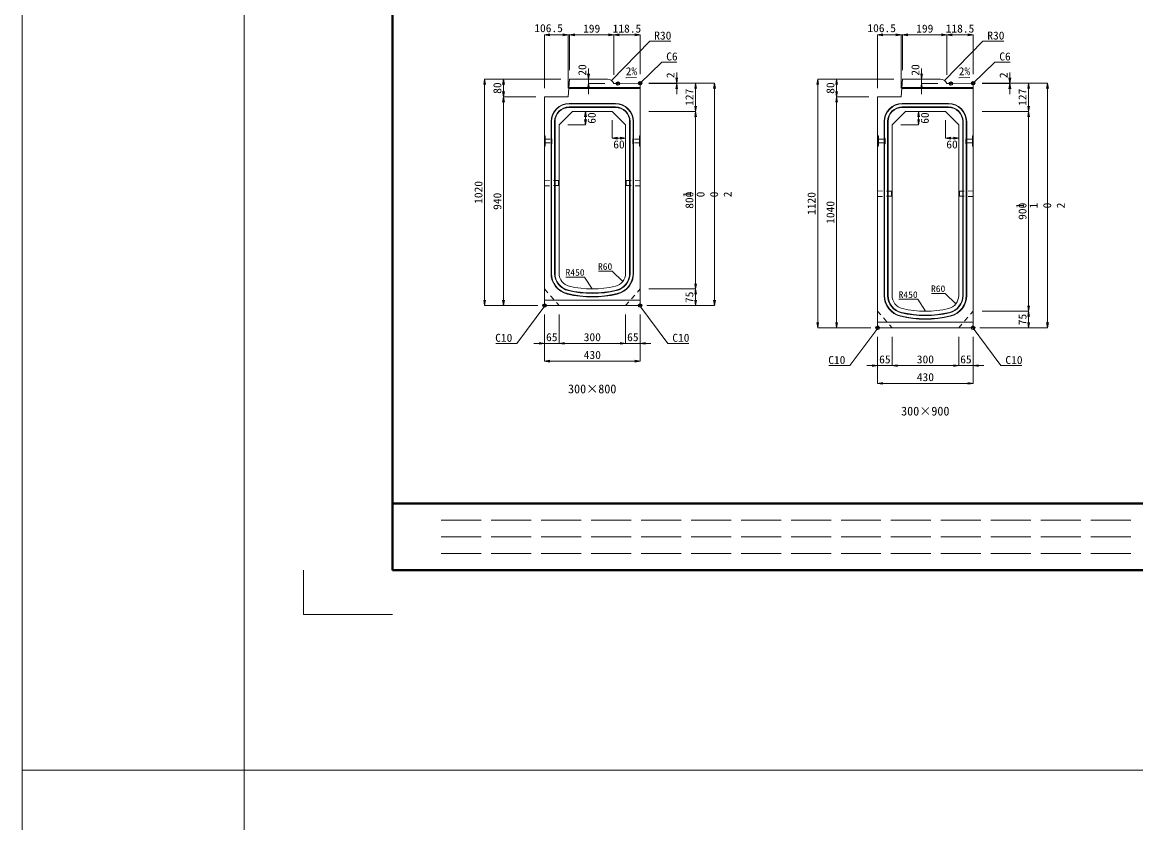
# Model space of a CAD drawing. Units: millimetres at full size; some dimension numbers follow another scale. Extents: x -1267 to 18002, y -8040 to 14480.
# Drawn here: x -1267 to 3747, y -938 to 2668 of the extents above; entities that cross this region are included whole.
import ezdxf
from ezdxf.enums import TextEntityAlignment as Align

# ---------------------------------------------------------------- set-up
doc = ezdxf.new("R2010")
doc.units = ezdxf.units.MM
doc.header["$LTSCALE"] = 30
doc.header["$PDMODE"] = 32
doc.header["$PDSIZE"] = 15
doc.linetypes.add('DASHED', pattern=[7.5, 6, -1.5])
doc.linetypes.add('USER1', pattern=[1.35, 0.75, -0.6])
for name, color, linetype, lineweight in [('0_2', 7, 'Continuous', 13), ('Defpoints_3', 1, 'Continuous', 13), ('インサート', 3, 'USER1', 9), ('吊りマスター', 4, 'USER1', 9), ('図枠', 7, 'Continuous', 5), ('寸法線', 7, 'Continuous', 13), ('引出線', 4, 'Continuous', 13), ('本体', 2, 'Continuous', 13), ('目地', 132, 'Continuous', 5)]:
    doc.layers.add(name, color=color, linetype=linetype, lineweight=lineweight)
doc.layers.add('作業エリア', color=11, linetype='Continuous')
doc.layers.add('文字', color=7, linetype='Continuous')
doc.styles.add('ＭＳ 明朝', font='')
doc.styles.get('ＭＳ 明朝').set_extended_font_data('MS Mincho')

# ---------------------------------------------------------------- blocks, each defined once
blk = doc.blocks.new('open_arrow')
at = {"color": 0, "linetype": 'Continuous', "lineweight": -2}
blk.add_lwpolyline([(7.5, 1.25), (0, 0), (7.5, -1.25)], dxfattribs=at)

msp = doc.modelspace()

# ---------------------------------------------------------------- linework, layer by layer
at = {"layer": '0_2', "color": 5}
for p, q in [((-1267.22, 14480.25), (-1267.22, -8040.25)), ((-267.22, 14480.25), (-267.22, -8040.25)), ((-1267.22, -700.08), (18001.66, -700.08))]:
    msp.add_line(p, q, dxfattribs=at)
at = {"layer": 'Defpoints_3'}
for p, q in [((0, 200), (0, 0)), ((0, 0), (400, 0))]:
    msp.add_line(p, q, dxfattribs=at)
at = {"layer": 'インサート'}
for p, q in [((1088.2, 2142.16), (1115.2, 2142.16)), ((1088.2, 2142.16), (1088.2, 2125.16)), ((1088.2, 2125.16), (1115.2, 2125.16)), ((1118.2, 2146.16), (1115.2, 2146.16)), ((1115.2, 2146.16), (1115.2, 2121.16)), ((1115.2, 2121.16), (1118.2, 2121.16)), ((1118.2, 2121.16), (1118.2, 2146.16)), ((1481.8, 2146.16), (1484.8, 2146.16)), ((1481.8, 2121.16), (1481.8, 2146.16)), ((1484.8, 2121.16), (1481.8, 2121.16)), ((1484.8, 2146.16), (1484.8, 2121.16)), ((1511.8, 2142.16), (1484.8, 2142.16)), ((1511.8, 2125.16), (1484.8, 2125.16)), ((1511.8, 2142.16), (1511.8, 2125.16)), ((2588.2, 2142.16), (2615.2, 2142.16)), ((2588.2, 2142.16), (2588.2, 2125.16)), ((2588.2, 2125.16), (2615.2, 2125.16)), ((2618.2, 2146.16), (2615.2, 2146.16)), ((2615.2, 2146.16), (2615.2, 2121.16)), ((2615.2, 2121.16), (2618.2, 2121.16)), ((2618.2, 2121.16), (2618.2, 2146.16)), ((2981.8, 2146.16), (2984.8, 2146.16)), ((2981.8, 2121.16), (2981.8, 2146.16)), ((2984.8, 2121.16), (2981.8, 2121.16)), ((2984.8, 2146.16), (2984.8, 2121.16)), ((3011.8, 2142.16), (2984.8, 2142.16)), ((3011.8, 2125.16), (2984.8, 2125.16)), ((3011.8, 2142.16), (3011.8, 2125.16))]:
    msp.add_line(p, q, dxfattribs=at)
at = {"layer": '作業エリア'}
for p in [(1415, 2391.66), (1415, 2391.66), (1515, 2393.66), (1515, 2393.66), (2915, 2391.66), (2915, 2391.66), (3015, 2393.66), (3015, 2393.66), (1085, 1391.66), (1515, 1391.66), (2585, 1291.66), (3015, 1291.66)]:
    msp.add_point(p, dxfattribs=at)
at = {"layer": '吊りマスター'}
for p, q in [((1085, 1956.16), (1085, 1931.16)), ((1085, 1956.16), (1147, 1954.66)), ((1515, 1956.16), (1453, 1954.66)), ((1515, 1956.16), (1515, 1931.16)), ((1085, 1931.16), (1147, 1932.66)), ((1147, 1954.66), (1147, 1932.66)), ((1453, 1954.66), (1453, 1932.66)), ((1515, 1931.16), (1453, 1932.66)), ((2585, 1908.16), (2585, 1883.16)), ((2585, 1908.16), (2647, 1906.66)), ((2647, 1906.66), (2647, 1884.66)), ((3015, 1908.16), (2953, 1906.66)), ((2953, 1906.66), (2953, 1884.66)), ((3015, 1908.16), (3015, 1883.16)), ((2585, 1883.16), (2647, 1884.66)), ((3015, 1883.16), (2953, 1884.66))]:
    msp.add_line(p, q, dxfattribs=at)
at = {"layer": '図枠', "lineweight": 40}
for p, q in [((400, 200), (400, 5740)), ((400, 500), (8200, 500)), ((400, 200), (8200, 200))]:
    msp.add_line(p, q, dxfattribs=at)
at = {"layer": '図枠', "linetype": 'DASHED', "lineweight": 9}
for p, q in [((3725, 425), (600, 425)), ((3725, 350), (600, 350)), ((3725, 275), (600, 275))]:
    msp.add_line(p, q, dxfattribs=at)
at = {"layer": '寸法線'}
for p, q in [((1085, 2611.66), (1191.5, 2611.66)), ((1085, 2371.66), (1085, 2611.66)), ((1167.5, 2611.66), (1221.5, 2611.66)), ((1191.5, 2371.66), (1191.5, 2611.66)), ((1191.5, 2371.66), (1191.5, 2611.66)), ((1197.5, 2611.66), (1396.63, 2611.66)), ((1197.5, 2451.66), (1197.5, 2611.66)), ((1197.5, 2451.66), (1197.5, 2611.66)), ((1396.63, 2611.66), (1515, 2611.66)), ((1396.63, 2431.66), (1396.63, 2611.66)), ((1396.63, 2431.66), (1396.63, 2611.66)), ((1515, 2433.66), (1515, 2611.66)), ((2585, 2611.66), (2691.5, 2611.66)), ((2585, 2371.66), (2585, 2611.66)), ((2667.5, 2611.66), (2721.5, 2611.66)), ((2691.5, 2371.66), (2691.5, 2611.66)), ((2691.5, 2371.66), (2691.5, 2611.66)), ((2697.5, 2611.66), (2896.63, 2611.66)), ((2697.5, 2451.66), (2697.5, 2611.66)), ((2697.5, 2451.66), (2697.5, 2611.66)), ((2896.63, 2611.66), (3015, 2611.66)), ((2896.63, 2431.66), (2896.63, 2611.66)), ((2896.63, 2431.66), (2896.63, 2611.66)), ((3015, 2433.66), (3015, 2611.66)), ((1282.93, 2459.66), (1282.93, 2343.66)), ((2782.93, 2459.66), (2782.93, 2343.66)), ((815.14, 1391.66), (815.14, 2411.66)), ((1157.5, 2411.66), (815.14, 2411.66)), ((900.14, 2331.66), (900.14, 2411.66)), ((1157.5, 2411.66), (900.14, 2411.66)), ((1680.07, 2343.66), (1680.07, 2441.66)), ((2315.14, 1291.66), (2315.14, 2411.66)), ((2657.5, 2411.66), (2315.14, 2411.66)), ((2400.14, 2331.66), (2400.14, 2411.66)), ((2657.5, 2411.66), (2400.14, 2411.66)), ((3180.07, 2343.66), (3180.07, 2441.66)), ((1356.63, 2391.66), (1282.93, 2391.66)), ((1555, 2393.66), (1850.07, 2393.66)), ((1555, 2393.66), (1765.07, 2393.66)), ((1555, 2393.66), (1680.07, 2393.66)), ((1555, 2391.66), (1680.07, 2391.66)), ((1765.07, 2266.66), (1765.07, 2393.66)), ((1850.07, 1391.66), (1850.07, 2393.66)), ((2856.63, 2391.66), (2782.93, 2391.66)), ((3055, 2393.66), (3350.07, 2393.66)), ((3055, 2393.66), (3265.07, 2393.66)), ((3055, 2393.66), (3180.07, 2393.66)), ((3055, 2391.66), (3180.07, 2391.66)), ((3265.07, 2266.66), (3265.07, 2393.66)), ((3350.07, 1291.66), (3350.07, 2393.66)), ((900.14, 1391.66), (900.14, 2331.66)), ((1045, 2331.66), (900.14, 2331.66)), ((1045, 2331.66), (900.14, 2331.66)), ((2400.14, 1291.66), (2400.14, 2331.66)), ((2545, 2331.66), (2400.14, 2331.66)), ((2545, 2331.66), (2400.14, 2331.66)), ((1250, 2266.66), (1269.29, 2266.66)), ((1269.29, 2206.66), (1269.29, 2266.66)), ((1555, 2266.66), (1765.07, 2266.66)), ((1555, 2266.66), (1765.07, 2266.66)), ((1765.07, 1466.66), (1765.07, 2266.66)), ((2750, 2266.66), (2769.29, 2266.66)), ((2769.29, 2206.66), (2769.29, 2266.66)), ((3055, 2266.66), (3265.07, 2266.66)), ((3055, 2266.66), (3265.07, 2266.66)), ((3265.07, 1366.66), (3265.07, 2266.66)), ((1190, 2206.66), (1269.29, 2206.66)), ((1390, 2226.66), (1390, 2145.93)), ((2690, 2206.66), (2769.29, 2206.66)), ((2890, 2226.66), (2890, 2145.93)), ((1450, 2166.66), (1450, 2145.93)), ((2950, 2166.66), (2950, 2145.93)), ((1390, 2145.93), (1450, 2145.93)), ((2890, 2145.93), (2950, 2145.93)), ((1555, 1466.66), (1765.07, 1466.66)), ((1555, 1466.66), (1765.07, 1466.66)), ((1765.07, 1391.66), (1765.07, 1466.66)), ((1055, 1391.66), (815.14, 1391.66)), ((1055, 1391.66), (900.14, 1391.66)), ((1545, 1391.66), (1765.07, 1391.66)), ((1545, 1391.66), (1850.07, 1391.66)), ((3055, 1366.66), (3265.07, 1366.66)), ((3055, 1366.66), (3265.07, 1366.66)), ((3265.07, 1291.66), (3265.07, 1366.66)), ((1085, 1351.66), (1085, 1221.66)), ((1085, 1351.66), (1085, 1141.66)), ((1150, 1351.66), (1150, 1221.66)), ((1150, 1351.66), (1150, 1221.66)), ((1450, 1351.66), (1450, 1221.66)), ((1450, 1351.66), (1450, 1221.66)), ((1515, 1351.66), (1515, 1221.66)), ((1515, 1351.66), (1515, 1141.66)), ((2555, 1291.66), (2315.14, 1291.66)), ((2555, 1291.66), (2400.14, 1291.66)), ((3045, 1291.66), (3265.07, 1291.66)), ((3045, 1291.66), (3350.07, 1291.66)), ((1037, 1221.66), (1198, 1221.66)), ((1150, 1221.66), (1450, 1221.66)), ((1402, 1221.66), (1563, 1221.66)), ((2585, 1251.66), (2585, 1121.66)), ((2585, 1251.66), (2585, 1041.66)), ((2650, 1251.66), (2650, 1121.66)), ((2650, 1251.66), (2650, 1121.66)), ((2950, 1251.66), (2950, 1121.66)), ((2950, 1251.66), (2950, 1121.66)), ((3015, 1251.66), (3015, 1121.66)), ((3015, 1251.66), (3015, 1041.66)), ((1085, 1141.66), (1515, 1141.66)), ((2537, 1121.66), (2698, 1121.66)), ((2650, 1121.66), (2950, 1121.66)), ((2902, 1121.66), (3063, 1121.66)), ((2585, 1041.66), (3015, 1041.66))]:
    msp.add_line(p, q, dxfattribs=at)
at = {"layer": '引出線'}
for points in [[(1385.67, 2406.15), (1558.91, 2583.13), (1653.58, 2583.13)], [(2885.67, 2406.15), (3058.91, 2583.13), (3153.58, 2583.13)], [(1512, 2390.6), (1612.83, 2489.02), (1681.17, 2489.02)], [(3012, 2390.6), (3112.83, 2489.02), (3181.17, 2489.02)], [(1450.89, 2418.15), (1499.6, 2419.13), (1450.86, 2418.15)], [(2950.89, 2418.15), (2999.6, 2419.13), (2950.86, 2418.15)], [(1300, 1466.66), (1265.29, 1520.25), (1181.12, 1520.25)], [(1437.07, 1499.98), (1389.78, 1546.92), (1327.55, 1546.92)], [(2800, 1366.66), (2765.29, 1420.25), (2681.12, 1420.25)], [(2937.07, 1399.98), (2889.78, 1446.92), (2827.55, 1446.92)], [(1090, 1396.66), (959.75, 1221.66), (865.08, 1221.66)], [(1510, 1396.66), (1640.25, 1221.66), (1734.92, 1221.66)], [(2590, 1296.66), (2459.75, 1121.66), (2365.08, 1121.66)], [(3010, 1296.66), (3140.25, 1121.66), (3234.92, 1121.66)]]:
    msp.add_lwpolyline(points, dxfattribs=at)
at = {"layer": '本体'}
for p, q in [((1191.5, 2331.66), (1197.5, 2411.66)), ((1197.5, 2411.66), (1368.35, 2411.66)), ((2691.5, 2331.66), (2697.5, 2411.66)), ((2697.5, 2411.66), (2868.35, 2411.66)), ((1415, 2391.66), (1396.63, 2391.66)), ((1509, 2393.54), (1415, 2391.66)), ((1515, 2387.66), (1509, 2393.54)), ((1515, 1401.66), (1515, 2387.66)), ((2915, 2391.66), (2896.63, 2391.66)), ((3009, 2393.54), (2915, 2391.66)), ((3015, 2387.66), (3009, 2393.54)), ((3015, 1301.66), (3015, 2387.66)), ((1085, 2331.66), (1085, 1401.66)), ((1085, 2331.66), (1191.5, 2331.66)), ((2585, 2331.66), (2585, 1301.66)), ((2585, 2331.66), (2691.5, 2331.66)), ((1150, 2206.66), (1210, 2266.66)), ((1210, 2266.66), (1390, 2266.66)), ((1390, 2266.66), (1450, 2206.66)), ((2650, 2206.66), (2710, 2266.66)), ((2710, 2266.66), (2890, 2266.66)), ((2890, 2266.66), (2950, 2206.66)), ((1150, 2206.66), (1150, 1537.19)), ((1450, 1537.19), (1450, 2206.66)), ((2650, 2206.66), (2650, 1437.19)), ((2950, 1437.19), (2950, 2206.66)), ((1085, 1401.66), (1095, 1391.66)), ((1095, 1391.66), (1505, 1391.66)), ((1505, 1391.66), (1515, 1401.66)), ((2585, 1301.66), (2595, 1291.66)), ((2595, 1291.66), (3005, 1291.66)), ((3005, 1291.66), (3015, 1301.66))]:
    msp.add_line(p, q, dxfattribs=at)
at = {"layer": '本体', "lineweight": 9}
for p, q in [((1085, 2158.16), (1088.2, 2156.16)), ((1515, 2158.16), (1511.8, 2156.16)), ((2585, 2158.16), (2588.2, 2156.16)), ((3015, 2158.16), (3011.8, 2156.16)), ((1088.2, 2111.16), (1085, 2109.16)), ((1088.2, 2156.16), (1088.2, 2111.16)), ((1511.8, 2156.16), (1511.8, 2111.16)), ((1511.8, 2111.16), (1515, 2109.16)), ((2588.2, 2111.16), (2585, 2109.16)), ((2588.2, 2156.16), (2588.2, 2111.16)), ((3011.8, 2156.16), (3011.8, 2111.16)), ((3011.8, 2111.16), (3015, 2109.16)), ((1085, 1416.66), (1515, 1416.66)), ((2585, 1316.66), (3015, 1316.66))]:
    msp.add_line(p, q, dxfattribs=at)
at = {"layer": '本体', "linetype": 'USER1', "lineweight": 9}
for p, q in [((1085, 1466.66), (1150, 1391.66)), ((1450, 1391.66), (1515, 1466.66)), ((2585, 1366.66), (2650, 1291.66)), ((2950, 1291.66), (3015, 1366.66))]:
    msp.add_line(p, q, dxfattribs=at)
at = {"layer": '本体'}
for centre, radius, start, end in [((1368.35, 2381.66), 30, 19.47122, 90), ((2868.35, 2381.66), 30, 19.47122, 90), ((1210, 1537.19), 60, 180, 256.65764), ((1390, 1537.19), 60, 283.34236, 0), ((1300, 1916.66), 450, 256.65764, 283.34236), ((2710, 1437.19), 60, 180, 256.65764), ((2890, 1437.19), 60, 283.34236, 0), ((2800, 1816.66), 450, 256.65764, 283.34236)]:
    msp.add_arc(centre, radius, start, end, dxfattribs=at)
at = {"layer": '目地'}
for p, q in [((1515, 2369.66), (1194.35, 2369.66)), ((1515, 2373.66), (1194.65, 2373.66)), ((3015, 2369.66), (2694.35, 2369.66)), ((3015, 2373.66), (2694.65, 2373.66)), ((1404, 2302.66), (1196, 2302.66)), ((1404, 2300.66), (1196, 2300.66)), ((1404, 2286.66), (1196, 2286.66)), ((1404, 2284.66), (1196, 2284.66)), ((2904, 2302.66), (2696, 2302.66)), ((2904, 2300.66), (2696, 2300.66)), ((2904, 2286.66), (2696, 2286.66)), ((2904, 2284.66), (2696, 2284.66)), ((1114, 2220.66), (1114, 1537.19)), ((1116, 2220.66), (1116, 1537.19)), ((1130, 2220.66), (1130, 1537.19)), ((1132, 2220.66), (1132, 1537.19)), ((1468, 1537.19), (1468, 2220.66)), ((1470, 1537.19), (1470, 2220.66)), ((1484, 1537.19), (1484, 2220.66)), ((1486, 1537.19), (1486, 2220.66)), ((2614, 2220.66), (2614, 1437.19)), ((2616, 2220.66), (2616, 1437.19)), ((2630, 2220.66), (2630, 1437.19)), ((2632, 2220.66), (2632, 1437.19)), ((2968, 1437.19), (2968, 2220.66)), ((2970, 1437.19), (2970, 2220.66)), ((2984, 1437.19), (2984, 2220.66)), ((2986, 1437.19), (2986, 2220.66))]:
    msp.add_line(p, q, dxfattribs=at)
for centre, radius, start, end in [((1196, 2220.66), 82, 90, 180), ((1196, 2220.66), 80, 90, 180), ((1196, 2220.66), 66, 90, 180), ((1196, 2220.66), 64, 90, 180), ((1404, 2220.66), 82, 0, 90), ((1404, 2220.66), 80, 0, 90), ((1404, 2220.66), 66, 0, 90), ((1404, 2220.66), 64, 0, 90), ((2696, 2220.66), 82, 90, 180), ((2696, 2220.66), 80, 90, 180), ((2696, 2220.66), 66, 90, 180), ((2696, 2220.66), 64, 90, 180), ((2904, 2220.66), 82, 0, 90), ((2904, 2220.66), 80, 0, 90), ((2904, 2220.66), 66, 0, 90), ((2904, 2220.66), 64, 0, 90), ((1210, 1537.19), 96, 180, 256.65764), ((1210, 1537.19), 94, 180, 256.65764), ((1210, 1537.19), 80, 180, 256.65764), ((1210, 1537.19), 78, 180, 256.65764), ((1390, 1537.19), 78, 283.34236, 0), ((1390, 1537.19), 80, 283.34236, 0), ((1390, 1537.19), 94, 283.34236, 0), ((1390, 1537.19), 96, 283.34236, 0), ((1300, 1916.66), 470, 256.65764, 283.34236), ((1300, 1916.66), 468, 256.65764, 283.34236), ((1300, 1916.66), 486, 256.65764, 283.34236), ((1300, 1916.66), 484, 256.65764, 283.34236), ((2710, 1437.19), 96, 180, 256.65764), ((2710, 1437.19), 94, 180, 256.65764), ((2710, 1437.19), 80, 180, 256.65764), ((2710, 1437.19), 78, 180, 256.65764), ((2890, 1437.19), 78, 283.34236, 0), ((2890, 1437.19), 80, 283.34236, 0), ((2890, 1437.19), 94, 283.34236, 0), ((2890, 1437.19), 96, 283.34236, 0), ((2800, 1816.66), 470, 256.65764, 283.34236), ((2800, 1816.66), 468, 256.65764, 283.34236), ((2800, 1816.66), 486, 256.65764, 283.34236), ((2800, 1816.66), 484, 256.65764, 283.34236)]:
    msp.add_arc(centre, radius, start, end, dxfattribs=at)

# ---------------------------------------------------------------- block references
at = {"layer": '寸法線', "xscale": 3.2, "yscale": 3.2}
for p in [(1085, 2611.66), (1197.5, 2611.66), (1396.63, 2611.66), (2585, 2611.66), (2697.5, 2611.66), (2896.63, 2611.66), (1390, 2145.93), (2890, 2145.93), (1150, 1221.66), (1150, 1221.66), (1515, 1221.66), (1085, 1141.66), (2650, 1121.66), (2650, 1121.66), (3015, 1121.66), (2585, 1041.66)]:
    msp.add_blockref('open_arrow', p, dxfattribs=at)
for p, rotation in [((1191.5, 2611.66), 180), ((1396.63, 2611.66), 180), ((1515, 2611.66), 180), ((2691.5, 2611.66), 180), ((2896.63, 2611.66), 180), ((3015, 2611.66), 180), ((815.14, 2411.66), 270), ((900.14, 2411.66), 270), ((1282.93, 2411.66), 90), ((1680.07, 2393.66), 90), ((2315.14, 2411.66), 270), ((2400.14, 2411.66), 270), ((2782.93, 2411.66), 90), ((3180.07, 2393.66), 90), ((1282.93, 2391.66), 270), ((1680.07, 2391.66), 270), ((1765.07, 2393.66), 270), ((1850.07, 2393.66), 270), ((2782.93, 2391.66), 270), ((3180.07, 2391.66), 270), ((3265.07, 2393.66), 270), ((3350.07, 2393.66), 270), ((900.14, 2331.66), 90), ((900.14, 2331.66), 270), ((2400.14, 2331.66), 90), ((2400.14, 2331.66), 270), ((1269.29, 2266.66), 270), ((1765.07, 2266.66), 90), ((1765.07, 2266.66), 270), ((2769.29, 2266.66), 270), ((3265.07, 2266.66), 90), ((3265.07, 2266.66), 270), ((1269.29, 2206.66), 90), ((2769.29, 2206.66), 90), ((1450, 2145.93), 180), ((2950, 2145.93), 180), ((1765.07, 1466.66), 90), ((1765.07, 1466.66), 270), ((815.14, 1391.66), 90), ((900.14, 1391.66), 90), ((1765.07, 1391.66), 90), ((1850.07, 1391.66), 90), ((3265.07, 1366.66), 90), ((3265.07, 1366.66), 270), ((2315.14, 1291.66), 90), ((2400.14, 1291.66), 90), ((3265.07, 1291.66), 90), ((3350.07, 1291.66), 90), ((1085, 1221.66), 180), ((1450, 1221.66), 180), ((1450, 1221.66), 180), ((1515, 1141.66), 180), ((2585, 1121.66), 180), ((2950, 1121.66), 180), ((2950, 1121.66), 180), ((3015, 1041.66), 180)]:
    msp.add_blockref('open_arrow', p, dxfattribs=dict(at, rotation=rotation))
at = {"layer": '引出線'}
for p, xscale, yscale, rotation in [((1385.67, 2406.15), 0.16, 0.16, 45.6), ((1450.89, 2418.15), 0.16, 0.16, 1.1), ((2885.67, 2406.15), 0.16, 0.16, 45.6), ((2950.89, 2418.15), 0.16, 0.16, 1.1), ((1512, 2390.6), 0.16, 0.16, 44.3), ((3012, 2390.6), 0.16, 0.16, 44.3), ((1300, 1466.66), 0.133, 0.133, 122.9), ((1437.07, 1499.98), 0.133, 0.133, 135.2), ((1090, 1396.66), 0.16, 0.16, 233.3), ((1510, 1396.66), 0.16, 0.16, 306.7), ((2800, 1366.66), 0.133, 0.133, 122.9), ((2937.07, 1399.98), 0.133, 0.133, 135.2), ((2590, 1296.66), 0.16, 0.16, 233.3), ((3010, 1296.66), 0.16, 0.16, 306.7)]:
    msp.add_blockref('open_arrow', p, dxfattribs=dict(at, xscale=xscale, yscale=yscale, rotation=rotation))

# ---------------------------------------------------------------- texts
at = {"layer": '寸法線', "style": 'ＭＳ 明朝', "width": 1.05}
for s, p in [('106.5', (1103.16, 2641.66)), ('106.5', (2603.16, 2641.66)), ('199', (1297.07, 2639.66)), ('118.5', (1455.82, 2639.66)), ('199', (2797.07, 2639.66)), ('118.5', (2955.82, 2639.66)), ('60', (1420, 2117.93)), ('60', (2920, 2117.93)), ('65', (1117.5, 1249.66)), ('300', (1300, 1249.66)), ('65', (1482.5, 1249.66)), ('430', (1300, 1169.66)), ('65', (2617.5, 1149.66)), ('300', (2800, 1149.66)), ('65', (2982.5, 1149.66)), ('430', (2800, 1069.66))]:
    msp.add_text(s, height=36.03, dxfattribs=at).set_placement(p, align=Align.MIDDLE_CENTER)
for s, p in [('20', (1254.93, 2453.31)), ('20', (2754.93, 2453.31)), ('2', (1652.07, 2429.24)), ('2', (3152.07, 2429.24)), ('80', (872.14, 2371.66)), ('127', (1737.07, 2330.16)), ('80', (2372.14, 2371.66)), ('127', (3237.07, 2330.16)), ('60', (1297.29, 2236.66)), ('60', (2797.29, 2236.66)), ('1020', (787.14, 1901.66)), ('940', (872.14, 1861.66)), ('800', (1737.07, 1866.66)), ('1120', (2287.14, 1851.66)), ('1040', (2372.14, 1811.66)), ('900', (3237.07, 1816.66)), ('75', (1737.07, 1429.16)), ('75', (3237.07, 1329.16))]:
    msp.add_text(s, height=36.03, rotation=90, dxfattribs=at).set_placement(p, align=Align.MIDDLE_CENTER)
for s, p in [('1', (1755.11, 1879.7)), ('0', (1816.13, 1879.7)), ('0', (1877.15, 1879.7)), ('2', (1938.17, 1879.7)), ('1', (3255.11, 1829.7)), ('1', (3316.13, 1829.7)), ('0', (3377.15, 1829.7)), ('2', (3438.17, 1829.7))]:
    msp.add_text(s, height=36.03, rotation=90, dxfattribs=at).set_placement(p, align=Align.BOTTOM_LEFT)
at = {"layer": '引出線', "style": 'ＭＳ 明朝', "width": 1.05}
for s, p in [('R30', (1578.91, 2626.33)), ('R30', (3078.91, 2626.33)), ('C6', (1632.83, 2532.22)), ('C6', (3132.83, 2532.22)), ('C10', (1660.25, 1264.86)), ('C10', (3160.25, 1164.86))]:
    msp.add_text(s, height=36.03, dxfattribs=at).set_placement(p, align=Align.TOP_LEFT)
for p in [(1449.92, 2465.05), (2949.92, 2465.05)]:
    msp.add_text('2%', height=36.03, rotation=1.146, dxfattribs=at).set_placement(p, align=Align.TOP_LEFT)
for s, height, p in [('R450', 30.02, (1265.29, 1556.25)), ('R60', 30.02, (1389.78, 1582.92)), ('R450', 30.02, (2765.29, 1456.25)), ('R60', 30.02, (2889.78, 1482.92)), ('C10', 36.03, (939.75, 1264.86)), ('C10', 36.03, (2439.75, 1164.86))]:
    msp.add_text(s, height=height, dxfattribs=at).set_placement(p, align=Align.TOP_RIGHT)
at = {"layer": '文字', "style": 'ＭＳ 明朝'}
for s, p in [('300×800', (1299.52, 1016.69)), ('300×900', (2799.52, 916.69))]:
    msp.add_text(s, height=40.03, dxfattribs=at).set_placement(p, align=Align.MIDDLE_CENTER)

doc.saveas('drawing.dxf')
